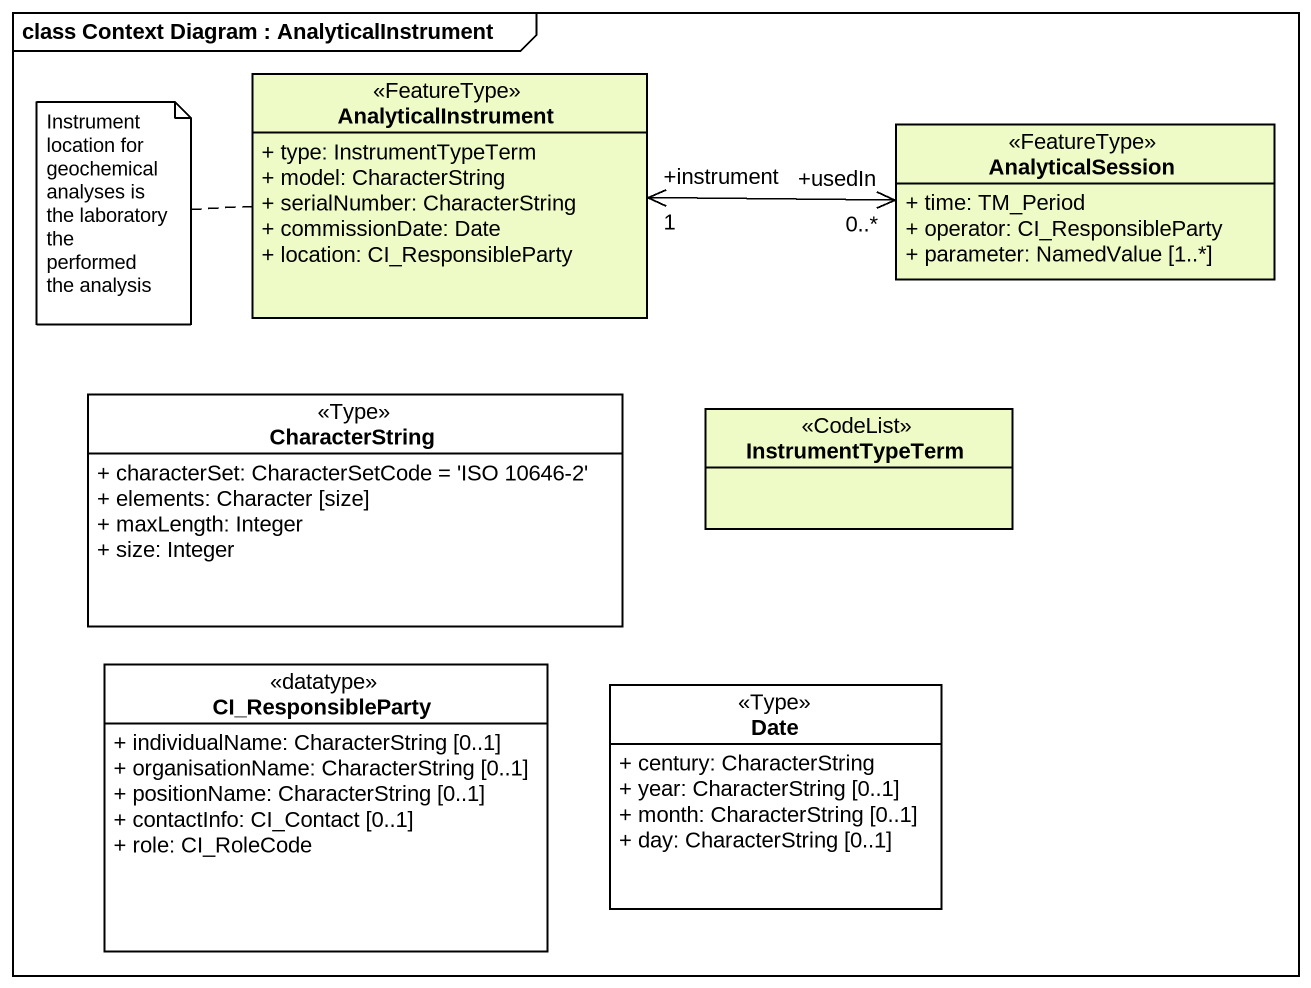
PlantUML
@startuml
mainframe class Context Diagram : AnalyticalInstrument
hide circle
hide empty members
skinparam classAttributeIconSize 0
class AnalyticalInstrument <<FeatureType>> #EFFBC6 {
  + type: InstrumentTypeTerm
  + model: CharacterString
  + serialNumber: CharacterString
  + commissionDate: Date
  + location: CI_ResponsibleParty
}
class AnalyticalSession <<FeatureType>> #EFFBC6 {
  + time: TM_Period
  + operator: CI_ResponsibleParty
  + parameter: NamedValue [1..*]
}
class CharacterString <<Type>> {
  + characterSet: CharacterSetCode = 'ISO 10646-2'
  + elements: Character [size]
  + maxLength: Integer
  + size: Integer
}
class InstrumentTypeTerm <<CodeList>> #EFFBC6
class CI_ResponsibleParty <<datatype>> {
  + individualName: CharacterString [0..1]
  + organisationName: CharacterString [0..1]
  + positionName: CharacterString [0..1]
  + contactInfo: CI_Contact [0..1]
  + role: CI_RoleCode
}
class Date <<Type>> {
  + century: CharacterString
  + year: CharacterString [0..1]
  + month: CharacterString [0..1]
  + day: CharacterString [0..1]
}
AnalyticalSession "+usedIn\n0..*" <-left-> "+instrument\n1" AnalyticalInstrument
note left of AnalyticalInstrument : Instrument location for geochemical analyses is the laboratory the performed the analysis
@enduml
